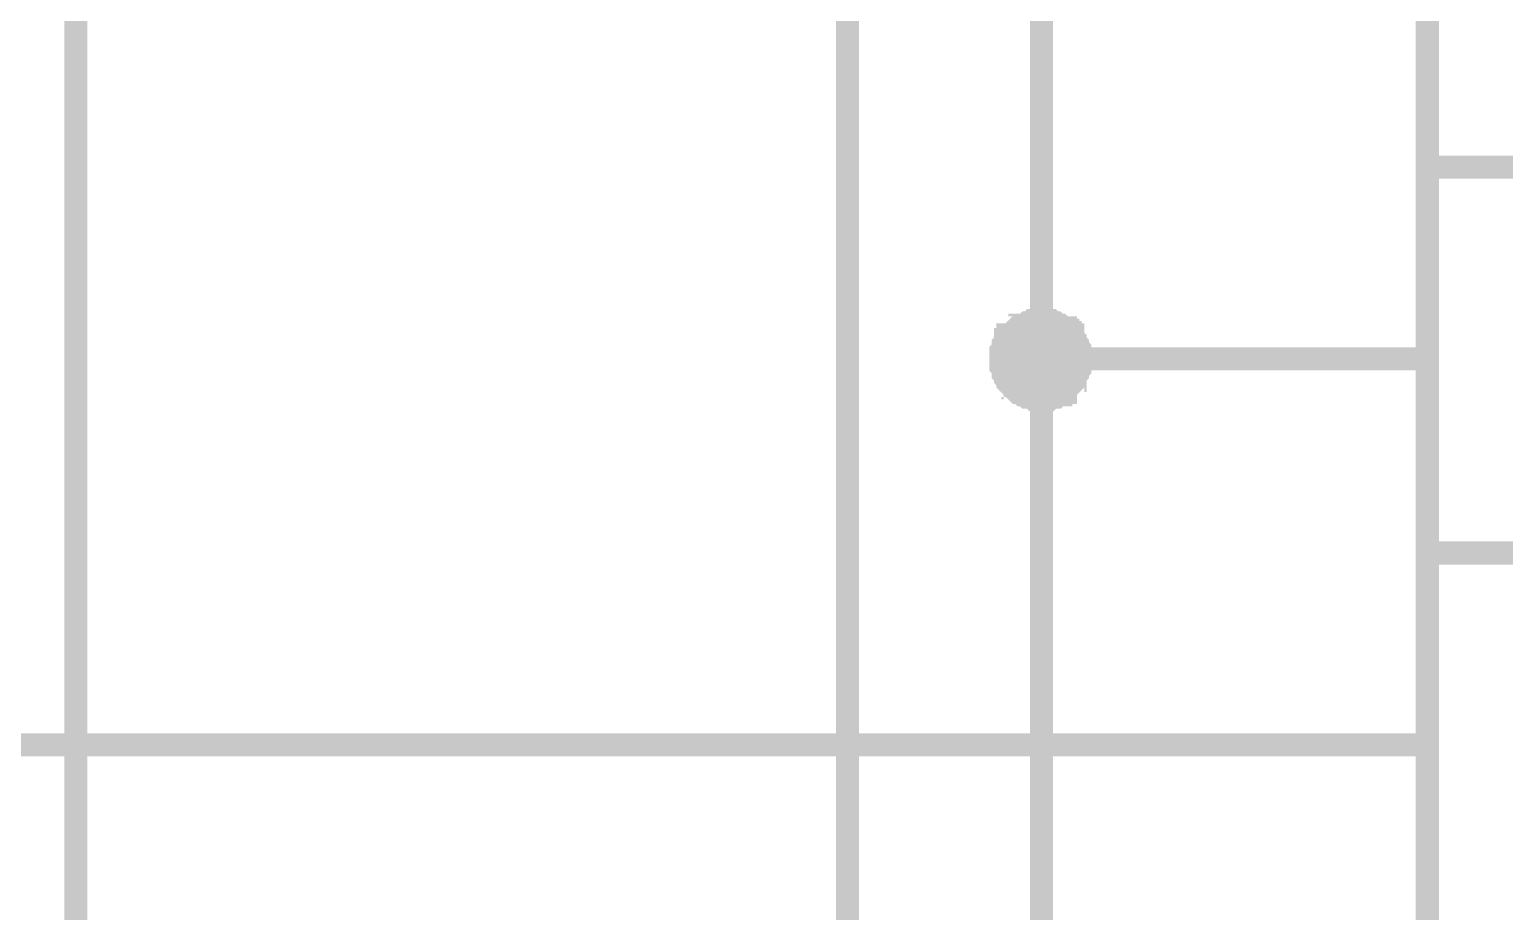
# Model space of a CAD drawing. Header units: millimetres. Extents: x 101 to 942, y 57 to 651.
# Drawn here: x 789.37 to 808.49, y 281.63 to 293.07 of the extents above; entities that cross this region are included whole.
import ezdxf

# ---------------------------------------------------------------- set-up
doc = ezdxf.new("R2010")
doc.units = ezdxf.units.MM
doc.header["$LTSCALE"] = 0.5
doc.layers.add('Sheet', color=255, linetype='Continuous')

msp = doc.modelspace()

# ---------------------------------------------------------------- linework, layer by layer
at = {"layer": 'Sheet', "color": 7, "const_width": 0.3}
msp.add_lwpolyline([(807.491, 386.283), (827.46, 386.283), (827.46, 261.27), (807.491, 261.27), (807.491, 386.283)], close=True, dxfattribs=at)
at = {"layer": 'Sheet', "color": 7}
for points, const_width in [([(760.006, 308.771), (789.975, 308.771), (789.975, 268.788), (804.975, 268.788)], 0.3), ([(760.006, 303.769), (784.975, 303.769), (784.975, 283.793), (804.975, 283.793)], 0.3), ([(802.491, 303.769), (802.491, 288.795), (804.975, 288.795)], 0.3), ([(804.975, 293.797), (799.975, 293.797), (799.975, 278.791)], 0.3), ([(807.491, 291.28), (827.46, 291.28)], 0.3), ([(801.963, 288.795), (801.963, 288.826), (801.963, 288.857), (801.963, 288.857), (801.963, 288.888), (801.994, 288.919), (801.994, 288.95), (801.994, 288.981), (801.994, 288.981), (802.025, 289.012), (802.025, 289.044), (802.056, 289.044), (802.056, 289.075), (802.056, 289.106), (802.087, 289.106), (802.118, 289.137), (802.118, 289.137), (802.149, 289.168), (802.149, 289.168), (802.18, 289.199), (802.211, 289.199), (802.211, 289.23), (802.242, 289.23), (802.273, 289.23), (802.304, 289.261), (802.304, 289.261), (802.335, 289.261), (802.366, 289.292), (802.397, 289.292), (802.429, 289.292), (802.429, 289.292), (802.46, 289.292), (802.491, 289.292)], 0.3), ([(801.963, 288.795), (801.963, 288.826), (801.963, 288.857), (801.963, 288.857), (801.963, 288.888), (801.994, 288.919), (801.994, 288.95), (801.994, 288.981), (801.994, 288.981), (802.025, 289.012), (802.025, 289.044), (802.056, 289.044), (802.056, 289.075), (802.056, 289.106), (802.087, 289.106), (802.118, 289.137), (802.118, 289.137), (802.149, 289.168), (802.149, 289.168), (802.18, 289.199), (802.211, 289.199), (802.211, 289.23), (802.242, 289.23), (802.273, 289.23), (802.304, 289.261), (802.304, 289.261), (802.335, 289.261), (802.366, 289.292), (802.397, 289.292), (802.429, 289.292), (802.429, 289.292), (802.46, 289.292), (802.491, 289.292)], 0.3), ([(801.963, 288.795), (801.963, 288.826), (801.963, 288.857), (801.963, 288.857), (801.963, 288.888), (801.994, 288.919), (801.994, 288.95), (801.994, 288.981), (801.994, 288.981), (802.025, 289.012), (802.025, 289.044), (802.056, 289.044), (802.056, 289.075), (802.056, 289.106), (802.087, 289.106), (802.118, 289.137), (802.118, 289.137), (802.149, 289.168), (802.149, 289.168), (802.18, 289.199), (802.211, 289.199), (802.211, 289.23), (802.242, 289.23), (802.273, 289.23), (802.304, 289.261), (802.304, 289.261), (802.335, 289.261), (802.366, 289.292), (802.397, 289.292), (802.429, 289.292), (802.429, 289.292), (802.46, 289.292), (802.491, 289.292)], 0.3), ([(801.963, 288.795), (801.963, 288.826), (801.963, 288.857), (801.963, 288.857), (801.963, 288.888), (801.994, 288.919), (801.994, 288.95), (801.994, 288.981), (801.994, 288.981), (802.025, 289.012), (802.025, 289.044), (802.056, 289.044), (802.056, 289.075), (802.056, 289.106), (802.087, 289.106), (802.118, 289.137), (802.118, 289.137), (802.149, 289.168), (802.149, 289.168), (802.18, 289.199), (802.211, 289.199), (802.211, 289.23), (802.242, 289.23), (802.273, 289.23), (802.304, 289.261), (802.304, 289.261), (802.335, 289.261), (802.366, 289.292), (802.397, 289.292), (802.429, 289.292), (802.429, 289.292), (802.46, 289.292), (802.491, 289.292)], 0.3), ([(801.963, 288.795), (801.963, 288.826), (801.963, 288.857), (801.963, 288.857), (801.963, 288.888), (801.994, 288.919), (801.994, 288.95), (801.994, 288.981), (801.994, 288.981), (802.025, 289.012), (802.025, 289.044), (802.056, 289.044), (802.056, 289.075), (802.056, 289.106), (802.087, 289.106), (802.118, 289.137), (802.118, 289.137), (802.149, 289.168), (802.149, 289.168), (802.18, 289.199), (802.211, 289.199), (802.211, 289.23), (802.242, 289.23), (802.273, 289.23), (802.304, 289.261), (802.304, 289.261), (802.335, 289.261), (802.366, 289.292), (802.397, 289.292), (802.429, 289.292), (802.429, 289.292), (802.46, 289.292), (802.491, 289.292)], 0.0991), ([(801.963, 288.795), (801.963, 288.826), (801.963, 288.857), (801.963, 288.857), (801.963, 288.888), (801.994, 288.919), (801.994, 288.95), (801.994, 288.981), (801.994, 288.981), (802.025, 289.012), (802.025, 289.044), (802.056, 289.044), (802.056, 289.075), (802.056, 289.106), (802.087, 289.106), (802.118, 289.137), (802.118, 289.137), (802.149, 289.168), (802.149, 289.168), (802.18, 289.199), (802.211, 289.199), (802.211, 289.23), (802.242, 289.23), (802.273, 289.23), (802.304, 289.261), (802.304, 289.261), (802.335, 289.261), (802.366, 289.292), (802.397, 289.292), (802.429, 289.292), (802.429, 289.292), (802.46, 289.292), (802.491, 289.292)], 0.0991), ([(801.963, 288.795), (801.963, 288.826), (801.963, 288.857), (801.963, 288.857), (801.963, 288.888), (801.994, 288.919), (801.994, 288.95), (801.994, 288.981), (801.994, 288.981), (802.025, 289.012), (802.025, 289.044), (802.056, 289.044), (802.056, 289.075), (802.056, 289.106), (802.087, 289.106), (802.118, 289.137), (802.118, 289.137), (802.149, 289.168), (802.149, 289.168), (802.18, 289.199), (802.211, 289.199), (802.211, 289.23), (802.242, 289.23), (802.273, 289.23), (802.304, 289.261), (802.304, 289.261), (802.335, 289.261), (802.366, 289.292), (802.397, 289.292), (802.429, 289.292), (802.429, 289.292), (802.46, 289.292), (802.491, 289.292)], 0.0991), ([(801.963, 288.795), (801.963, 288.826), (801.963, 288.857), (801.963, 288.857), (801.963, 288.888), (801.994, 288.919), (801.994, 288.95), (801.994, 288.981), (801.994, 288.981), (802.025, 289.012), (802.025, 289.044), (802.056, 289.044), (802.056, 289.075), (802.056, 289.106), (802.087, 289.106), (802.118, 289.137), (802.118, 289.137), (802.149, 289.168), (802.149, 289.168), (802.18, 289.199), (802.211, 289.199), (802.211, 289.23), (802.242, 289.23), (802.273, 289.23), (802.304, 289.261), (802.304, 289.261), (802.335, 289.261), (802.366, 289.292), (802.397, 289.292), (802.429, 289.292), (802.429, 289.292), (802.46, 289.292), (802.491, 289.292)], 0.0991), ([(802.491, 289.292), (802.491, 289.292)], 0.3), ([(802.491, 289.292), (802.522, 289.292), (802.553, 289.292), (802.553, 289.292), (802.584, 289.292), (802.615, 289.292), (802.646, 289.261), (802.677, 289.261), (802.677, 289.261), (802.708, 289.23), (802.739, 289.23), (802.739, 289.23), (802.77, 289.199), (802.801, 289.199), (802.801, 289.168), (802.832, 289.168), (802.832, 289.137), (802.863, 289.137), (802.863, 289.106), (802.894, 289.106), (802.894, 289.075), (802.925, 289.044), (802.925, 289.044), (802.925, 289.012), (802.956, 288.981), (802.956, 288.981), (802.956, 288.95), (802.988, 288.919), (802.988, 288.888), (802.988, 288.857), (802.988, 288.857), (802.988, 288.826), (802.988, 288.795)], 0.3), ([(802.491, 289.292), (802.491, 289.292)], 0.3), ([(802.491, 289.292), (802.522, 289.292), (802.553, 289.292), (802.553, 289.292), (802.584, 289.292), (802.615, 289.292), (802.646, 289.261), (802.677, 289.261), (802.677, 289.261), (802.708, 289.23), (802.739, 289.23), (802.739, 289.23), (802.77, 289.199), (802.801, 289.199), (802.801, 289.168), (802.832, 289.168), (802.832, 289.137), (802.863, 289.137), (802.863, 289.106), (802.894, 289.106), (802.894, 289.075), (802.925, 289.044), (802.925, 289.044), (802.925, 289.012), (802.956, 288.981), (802.956, 288.981), (802.956, 288.95), (802.988, 288.919), (802.988, 288.888), (802.988, 288.857), (802.988, 288.857), (802.988, 288.826), (802.988, 288.795)], 0.3), ([(802.491, 289.292), (802.491, 289.292)], 0.3), ([(802.491, 289.292), (802.522, 289.292), (802.553, 289.292), (802.553, 289.292), (802.584, 289.292), (802.615, 289.292), (802.646, 289.261), (802.677, 289.261), (802.677, 289.261), (802.708, 289.23), (802.739, 289.23), (802.739, 289.23), (802.77, 289.199), (802.801, 289.199), (802.801, 289.168), (802.832, 289.168), (802.832, 289.137), (802.863, 289.137), (802.863, 289.106), (802.894, 289.106), (802.894, 289.075), (802.925, 289.044), (802.925, 289.044), (802.925, 289.012), (802.956, 288.981), (802.956, 288.981), (802.956, 288.95), (802.988, 288.919), (802.988, 288.888), (802.988, 288.857), (802.988, 288.857), (802.988, 288.826), (802.988, 288.795)], 0.3), ([(802.491, 289.292), (802.491, 289.292)], 0.3), ([(802.491, 289.292), (802.522, 289.292), (802.553, 289.292), (802.553, 289.292), (802.584, 289.292), (802.615, 289.292), (802.646, 289.261), (802.677, 289.261), (802.677, 289.261), (802.708, 289.23), (802.739, 289.23), (802.739, 289.23), (802.77, 289.199), (802.801, 289.199), (802.801, 289.168), (802.832, 289.168), (802.832, 289.137), (802.863, 289.137), (802.863, 289.106), (802.894, 289.106), (802.894, 289.075), (802.925, 289.044), (802.925, 289.044), (802.925, 289.012), (802.956, 288.981), (802.956, 288.981), (802.956, 288.95), (802.988, 288.919), (802.988, 288.888), (802.988, 288.857), (802.988, 288.857), (802.988, 288.826), (802.988, 288.795)], 0.3), ([(802.491, 289.292), (802.491, 289.292)], 0.0991), ([(802.491, 289.292), (802.522, 289.292), (802.553, 289.292), (802.553, 289.292), (802.584, 289.292), (802.615, 289.292), (802.646, 289.261), (802.677, 289.261), (802.677, 289.261), (802.708, 289.23), (802.739, 289.23), (802.739, 289.23), (802.77, 289.199), (802.801, 289.199), (802.801, 289.168), (802.832, 289.168), (802.832, 289.137), (802.863, 289.137), (802.863, 289.106), (802.894, 289.106), (802.894, 289.075), (802.925, 289.044), (802.925, 289.044), (802.925, 289.012), (802.956, 288.981), (802.956, 288.981), (802.956, 288.95), (802.988, 288.919), (802.988, 288.888), (802.988, 288.857), (802.988, 288.857), (802.988, 288.826), (802.988, 288.795)], 0.0991), ([(802.491, 289.292), (802.491, 289.292)], 0.0991), ([(802.491, 289.292), (802.522, 289.292), (802.553, 289.292), (802.553, 289.292), (802.584, 289.292), (802.615, 289.292), (802.646, 289.261), (802.677, 289.261), (802.677, 289.261), (802.708, 289.23), (802.739, 289.23), (802.739, 289.23), (802.77, 289.199), (802.801, 289.199), (802.801, 289.168), (802.832, 289.168), (802.832, 289.137), (802.863, 289.137), (802.863, 289.106), (802.894, 289.106), (802.894, 289.075), (802.925, 289.044), (802.925, 289.044), (802.925, 289.012), (802.956, 288.981), (802.956, 288.981), (802.956, 288.95), (802.988, 288.919), (802.988, 288.888), (802.988, 288.857), (802.988, 288.857), (802.988, 288.826), (802.988, 288.795)], 0.0991), ([(802.491, 289.292), (802.491, 289.292)], 0.0991), ([(802.491, 289.292), (802.522, 289.292), (802.553, 289.292), (802.553, 289.292), (802.584, 289.292), (802.615, 289.292), (802.646, 289.261), (802.677, 289.261), (802.677, 289.261), (802.708, 289.23), (802.739, 289.23), (802.739, 289.23), (802.77, 289.199), (802.801, 289.199), (802.801, 289.168), (802.832, 289.168), (802.832, 289.137), (802.863, 289.137), (802.863, 289.106), (802.894, 289.106), (802.894, 289.075), (802.925, 289.044), (802.925, 289.044), (802.925, 289.012), (802.956, 288.981), (802.956, 288.981), (802.956, 288.95), (802.988, 288.919), (802.988, 288.888), (802.988, 288.857), (802.988, 288.857), (802.988, 288.826), (802.988, 288.795)], 0.0991), ([(802.491, 289.292), (802.491, 289.292)], 0.0991), ([(802.491, 289.292), (802.522, 289.292), (802.553, 289.292), (802.553, 289.292), (802.584, 289.292), (802.615, 289.292), (802.646, 289.261), (802.677, 289.261), (802.677, 289.261), (802.708, 289.23), (802.739, 289.23), (802.739, 289.23), (802.77, 289.199), (802.801, 289.199), (802.801, 289.168), (802.832, 289.168), (802.832, 289.137), (802.863, 289.137), (802.863, 289.106), (802.894, 289.106), (802.894, 289.075), (802.925, 289.044), (802.925, 289.044), (802.925, 289.012), (802.956, 288.981), (802.956, 288.981), (802.956, 288.95), (802.988, 288.919), (802.988, 288.888), (802.988, 288.857), (802.988, 288.857), (802.988, 288.826), (802.988, 288.795)], 0.0991), ([(802.491, 288.267), (802.46, 288.267), (802.429, 288.267), (802.429, 288.267), (802.397, 288.267), (802.366, 288.298), (802.335, 288.298), (802.304, 288.298), (802.304, 288.298), (802.273, 288.329), (802.242, 288.329), (802.211, 288.36), (802.211, 288.36), (802.18, 288.36), (802.149, 288.391), (802.149, 288.422), (802.118, 288.422), (802.118, 288.453), (802.087, 288.453), (802.056, 288.484), (802.056, 288.515), (802.056, 288.515), (802.025, 288.546), (802.025, 288.578), (801.994, 288.609), (801.994, 288.609), (801.994, 288.64), (801.994, 288.671), (801.963, 288.702), (801.963, 288.733), (801.963, 288.733), (801.963, 288.764), (801.963, 288.795)], 0.3), ([(801.963, 288.795), (801.963, 288.795)], 0.3), ([(802.491, 288.267), (802.46, 288.267), (802.429, 288.267), (802.429, 288.267), (802.397, 288.267), (802.366, 288.298), (802.335, 288.298), (802.304, 288.298), (802.304, 288.298), (802.273, 288.329), (802.242, 288.329), (802.211, 288.36), (802.211, 288.36), (802.18, 288.36), (802.149, 288.391), (802.149, 288.422), (802.118, 288.422), (802.118, 288.453), (802.087, 288.453), (802.056, 288.484), (802.056, 288.515), (802.056, 288.515), (802.025, 288.546), (802.025, 288.578), (801.994, 288.609), (801.994, 288.609), (801.994, 288.64), (801.994, 288.671), (801.963, 288.702), (801.963, 288.733), (801.963, 288.733), (801.963, 288.764), (801.963, 288.795)], 0.3), ([(801.963, 288.795), (801.963, 288.795)], 0.3), ([(802.491, 288.267), (802.46, 288.267), (802.429, 288.267), (802.429, 288.267), (802.397, 288.267), (802.366, 288.298), (802.335, 288.298), (802.304, 288.298), (802.304, 288.298), (802.273, 288.329), (802.242, 288.329), (802.211, 288.36), (802.211, 288.36), (802.18, 288.36), (802.149, 288.391), (802.149, 288.422), (802.118, 288.422), (802.118, 288.453), (802.087, 288.453), (802.056, 288.484), (802.056, 288.515), (802.056, 288.515), (802.025, 288.546), (802.025, 288.578), (801.994, 288.609), (801.994, 288.609), (801.994, 288.64), (801.994, 288.671), (801.963, 288.702), (801.963, 288.733), (801.963, 288.733), (801.963, 288.764), (801.963, 288.795)], 0.3), ([(801.963, 288.795), (801.963, 288.795)], 0.3), ([(802.491, 288.267), (802.46, 288.267), (802.429, 288.267), (802.429, 288.267), (802.397, 288.267), (802.366, 288.298), (802.335, 288.298), (802.304, 288.298), (802.304, 288.298), (802.273, 288.329), (802.242, 288.329), (802.211, 288.36), (802.211, 288.36), (802.18, 288.36), (802.149, 288.391), (802.149, 288.422), (802.118, 288.422), (802.118, 288.453), (802.087, 288.453), (802.056, 288.484), (802.056, 288.515), (802.056, 288.515), (802.025, 288.546), (802.025, 288.578), (801.994, 288.609), (801.994, 288.609), (801.994, 288.64), (801.994, 288.671), (801.963, 288.702), (801.963, 288.733), (801.963, 288.733), (801.963, 288.764), (801.963, 288.795)], 0.3), ([(801.963, 288.795), (801.963, 288.795)], 0.3), ([(802.988, 288.795), (802.988, 288.764), (802.988, 288.733), (802.988, 288.733), (802.988, 288.702), (802.988, 288.671), (802.956, 288.64), (802.956, 288.609), (802.956, 288.609), (802.925, 288.578), (802.925, 288.546), (802.925, 288.515), (802.894, 288.515), (802.894, 288.484), (802.863, 288.453), (802.863, 288.453), (802.832, 288.422), (802.832, 288.422), (802.801, 288.391), (802.801, 288.36), (802.77, 288.36), (802.739, 288.36), (802.739, 288.329), (802.708, 288.329), (802.677, 288.298), (802.677, 288.298), (802.646, 288.298), (802.615, 288.298), (802.584, 288.267), (802.553, 288.267), (802.553, 288.267), (802.522, 288.267), (802.491, 288.267)], 0.3), ([(804.975, 273.79), (802.491, 273.79), (802.491, 288.795)], 0.3), ([(802.988, 288.795), (802.988, 288.764), (802.988, 288.733), (802.988, 288.733), (802.988, 288.702), (802.988, 288.671), (802.956, 288.64), (802.956, 288.609), (802.956, 288.609), (802.925, 288.578), (802.925, 288.546), (802.925, 288.515), (802.894, 288.515), (802.894, 288.484), (802.863, 288.453), (802.863, 288.453), (802.832, 288.422), (802.832, 288.422), (802.801, 288.391), (802.801, 288.36), (802.77, 288.36), (802.739, 288.36), (802.739, 288.329), (802.708, 288.329), (802.677, 288.298), (802.677, 288.298), (802.646, 288.298), (802.615, 288.298), (802.584, 288.267), (802.553, 288.267), (802.553, 288.267), (802.522, 288.267), (802.491, 288.267)], 0.3), ([(802.988, 288.795), (802.988, 288.764), (802.988, 288.733), (802.988, 288.733), (802.988, 288.702), (802.988, 288.671), (802.956, 288.64), (802.956, 288.609), (802.956, 288.609), (802.925, 288.578), (802.925, 288.546), (802.925, 288.515), (802.894, 288.515), (802.894, 288.484), (802.863, 288.453), (802.863, 288.453), (802.832, 288.422), (802.832, 288.422), (802.801, 288.391), (802.801, 288.36), (802.77, 288.36), (802.739, 288.36), (802.739, 288.329), (802.708, 288.329), (802.677, 288.298), (802.677, 288.298), (802.646, 288.298), (802.615, 288.298), (802.584, 288.267), (802.553, 288.267), (802.553, 288.267), (802.522, 288.267), (802.491, 288.267)], 0.3), ([(802.988, 288.795), (802.988, 288.764), (802.988, 288.733), (802.988, 288.733), (802.988, 288.702), (802.988, 288.671), (802.956, 288.64), (802.956, 288.609), (802.956, 288.609), (802.925, 288.578), (802.925, 288.546), (802.925, 288.515), (802.894, 288.515), (802.894, 288.484), (802.863, 288.453), (802.863, 288.453), (802.832, 288.422), (802.832, 288.422), (802.801, 288.391), (802.801, 288.36), (802.77, 288.36), (802.739, 288.36), (802.739, 288.329), (802.708, 288.329), (802.677, 288.298), (802.677, 288.298), (802.646, 288.298), (802.615, 288.298), (802.584, 288.267), (802.553, 288.267), (802.553, 288.267), (802.522, 288.267), (802.491, 288.267)], 0.3), ([(802.988, 288.795), (802.988, 288.795), (802.988, 288.795), (802.988, 288.795), (802.988, 288.795), (802.988, 288.795), (802.988, 288.795), (802.988, 288.795), (802.988, 288.795), (802.988, 288.795), (802.988, 288.795), (802.988, 288.795), (802.988, 288.795), (802.988, 288.795), (802.988, 288.795), (802.988, 288.795), (802.988, 288.795), (802.988, 288.795), (802.988, 288.795), (802.988, 288.795), (802.988, 288.795), (802.988, 288.795), (802.988, 288.795), (802.988, 288.795), (802.988, 288.795), (802.988, 288.795), (802.988, 288.795), (802.988, 288.795), (802.988, 288.795), (802.988, 288.795), (802.988, 288.795), (802.988, 288.795), (802.988, 288.795)], 0.3), ([(802.988, 288.795), (802.988, 288.795)], 0.3), ([(802.988, 288.795), (802.988, 288.795), (802.988, 288.795), (802.988, 288.795), (802.988, 288.795), (802.988, 288.795), (802.988, 288.795), (802.988, 288.795), (802.988, 288.795), (802.988, 288.795), (802.988, 288.795), (802.988, 288.795), (802.988, 288.795), (802.988, 288.795), (802.988, 288.795), (802.988, 288.795), (802.988, 288.795), (802.988, 288.795), (802.988, 288.795), (802.988, 288.795), (802.988, 288.795), (802.988, 288.795), (802.988, 288.795), (802.988, 288.795), (802.988, 288.795), (802.988, 288.795), (802.988, 288.795), (802.988, 288.795), (802.988, 288.795), (802.988, 288.795), (802.988, 288.795), (802.988, 288.795), (802.988, 288.795)], 0.3), ([(802.988, 288.795), (802.988, 288.795)], 0.3), ([(802.988, 288.795), (802.988, 288.795), (802.988, 288.795), (802.988, 288.795), (802.988, 288.795), (802.988, 288.795), (802.988, 288.795), (802.988, 288.795), (802.988, 288.795), (802.988, 288.795), (802.988, 288.795), (802.988, 288.795), (802.988, 288.795), (802.988, 288.795), (802.988, 288.795), (802.988, 288.795), (802.988, 288.795), (802.988, 288.795), (802.988, 288.795), (802.988, 288.795), (802.988, 288.795), (802.988, 288.795), (802.988, 288.795), (802.988, 288.795), (802.988, 288.795), (802.988, 288.795), (802.988, 288.795), (802.988, 288.795), (802.988, 288.795), (802.988, 288.795), (802.988, 288.795), (802.988, 288.795), (802.988, 288.795)], 0.3), ([(802.988, 288.795), (802.988, 288.795)], 0.3), ([(802.988, 288.795), (802.988, 288.795), (802.988, 288.795), (802.988, 288.795), (802.988, 288.795), (802.988, 288.795), (802.988, 288.795), (802.988, 288.795), (802.988, 288.795), (802.988, 288.795), (802.988, 288.795), (802.988, 288.795), (802.988, 288.795), (802.988, 288.795), (802.988, 288.795), (802.988, 288.795), (802.988, 288.795), (802.988, 288.795), (802.988, 288.795), (802.988, 288.795), (802.988, 288.795), (802.988, 288.795), (802.988, 288.795), (802.988, 288.795), (802.988, 288.795), (802.988, 288.795), (802.988, 288.795), (802.988, 288.795), (802.988, 288.795), (802.988, 288.795), (802.988, 288.795), (802.988, 288.795), (802.988, 288.795)], 0.3), ([(802.988, 288.795), (802.988, 288.795)], 0.3), ([(807.491, 288.795), (804.975, 288.795)], 0.3), ([(802.491, 288.267), (802.46, 288.267), (802.429, 288.267), (802.429, 288.267), (802.397, 288.267), (802.366, 288.298), (802.335, 288.298), (802.304, 288.298), (802.304, 288.298), (802.273, 288.329), (802.242, 288.329), (802.211, 288.36), (802.211, 288.36), (802.18, 288.36), (802.149, 288.391), (802.149, 288.422), (802.118, 288.422), (802.118, 288.453), (802.087, 288.453), (802.056, 288.484), (802.056, 288.515), (802.056, 288.515), (802.025, 288.546), (802.025, 288.578), (801.994, 288.609), (801.994, 288.609), (801.994, 288.64), (801.994, 288.671), (801.963, 288.702), (801.963, 288.733), (801.963, 288.733), (801.963, 288.764), (801.963, 288.795)], 0.0991), ([(801.963, 288.795), (801.963, 288.795)], 0.0991), ([(802.491, 288.267), (802.46, 288.267), (802.429, 288.267), (802.429, 288.267), (802.397, 288.267), (802.366, 288.298), (802.335, 288.298), (802.304, 288.298), (802.304, 288.298), (802.273, 288.329), (802.242, 288.329), (802.211, 288.36), (802.211, 288.36), (802.18, 288.36), (802.149, 288.391), (802.149, 288.422), (802.118, 288.422), (802.118, 288.453), (802.087, 288.453), (802.056, 288.484), (802.056, 288.515), (802.056, 288.515), (802.025, 288.546), (802.025, 288.578), (801.994, 288.609), (801.994, 288.609), (801.994, 288.64), (801.994, 288.671), (801.963, 288.702), (801.963, 288.733), (801.963, 288.733), (801.963, 288.764), (801.963, 288.795)], 0.0991), ([(801.963, 288.795), (801.963, 288.795)], 0.0991), ([(802.491, 288.267), (802.46, 288.267), (802.429, 288.267), (802.429, 288.267), (802.397, 288.267), (802.366, 288.298), (802.335, 288.298), (802.304, 288.298), (802.304, 288.298), (802.273, 288.329), (802.242, 288.329), (802.211, 288.36), (802.211, 288.36), (802.18, 288.36), (802.149, 288.391), (802.149, 288.422), (802.118, 288.422), (802.118, 288.453), (802.087, 288.453), (802.056, 288.484), (802.056, 288.515), (802.056, 288.515), (802.025, 288.546), (802.025, 288.578), (801.994, 288.609), (801.994, 288.609), (801.994, 288.64), (801.994, 288.671), (801.963, 288.702), (801.963, 288.733), (801.963, 288.733), (801.963, 288.764), (801.963, 288.795)], 0.0991), ([(801.963, 288.795), (801.963, 288.795)], 0.0991), ([(802.491, 288.267), (802.46, 288.267), (802.429, 288.267), (802.429, 288.267), (802.397, 288.267), (802.366, 288.298), (802.335, 288.298), (802.304, 288.298), (802.304, 288.298), (802.273, 288.329), (802.242, 288.329), (802.211, 288.36), (802.211, 288.36), (802.18, 288.36), (802.149, 288.391), (802.149, 288.422), (802.118, 288.422), (802.118, 288.453), (802.087, 288.453), (802.056, 288.484), (802.056, 288.515), (802.056, 288.515), (802.025, 288.546), (802.025, 288.578), (801.994, 288.609), (801.994, 288.609), (801.994, 288.64), (801.994, 288.671), (801.963, 288.702), (801.963, 288.733), (801.963, 288.733), (801.963, 288.764), (801.963, 288.795)], 0.0991), ([(801.963, 288.795), (801.963, 288.795)], 0.0991), ([(802.988, 288.795), (802.988, 288.764), (802.988, 288.733), (802.988, 288.733), (802.988, 288.702), (802.988, 288.671), (802.956, 288.64), (802.956, 288.609), (802.956, 288.609), (802.925, 288.578), (802.925, 288.546), (802.925, 288.515), (802.894, 288.515), (802.894, 288.484), (802.863, 288.453), (802.863, 288.453), (802.832, 288.422), (802.832, 288.422), (802.801, 288.391), (802.801, 288.36), (802.77, 288.36), (802.739, 288.36), (802.739, 288.329), (802.708, 288.329), (802.677, 288.298), (802.677, 288.298), (802.646, 288.298), (802.615, 288.298), (802.584, 288.267), (802.553, 288.267), (802.553, 288.267), (802.522, 288.267), (802.491, 288.267)], 0.0991), ([(802.988, 288.795), (802.988, 288.764), (802.988, 288.733), (802.988, 288.733), (802.988, 288.702), (802.988, 288.671), (802.956, 288.64), (802.956, 288.609), (802.956, 288.609), (802.925, 288.578), (802.925, 288.546), (802.925, 288.515), (802.894, 288.515), (802.894, 288.484), (802.863, 288.453), (802.863, 288.453), (802.832, 288.422), (802.832, 288.422), (802.801, 288.391), (802.801, 288.36), (802.77, 288.36), (802.739, 288.36), (802.739, 288.329), (802.708, 288.329), (802.677, 288.298), (802.677, 288.298), (802.646, 288.298), (802.615, 288.298), (802.584, 288.267), (802.553, 288.267), (802.553, 288.267), (802.522, 288.267), (802.491, 288.267)], 0.0991), ([(802.988, 288.795), (802.988, 288.764), (802.988, 288.733), (802.988, 288.733), (802.988, 288.702), (802.988, 288.671), (802.956, 288.64), (802.956, 288.609), (802.956, 288.609), (802.925, 288.578), (802.925, 288.546), (802.925, 288.515), (802.894, 288.515), (802.894, 288.484), (802.863, 288.453), (802.863, 288.453), (802.832, 288.422), (802.832, 288.422), (802.801, 288.391), (802.801, 288.36), (802.77, 288.36), (802.739, 288.36), (802.739, 288.329), (802.708, 288.329), (802.677, 288.298), (802.677, 288.298), (802.646, 288.298), (802.615, 288.298), (802.584, 288.267), (802.553, 288.267), (802.553, 288.267), (802.522, 288.267), (802.491, 288.267)], 0.0991), ([(802.988, 288.795), (802.988, 288.764), (802.988, 288.733), (802.988, 288.733), (802.988, 288.702), (802.988, 288.671), (802.956, 288.64), (802.956, 288.609), (802.956, 288.609), (802.925, 288.578), (802.925, 288.546), (802.925, 288.515), (802.894, 288.515), (802.894, 288.484), (802.863, 288.453), (802.863, 288.453), (802.832, 288.422), (802.832, 288.422), (802.801, 288.391), (802.801, 288.36), (802.77, 288.36), (802.739, 288.36), (802.739, 288.329), (802.708, 288.329), (802.677, 288.298), (802.677, 288.298), (802.646, 288.298), (802.615, 288.298), (802.584, 288.267), (802.553, 288.267), (802.553, 288.267), (802.522, 288.267), (802.491, 288.267)], 0.0991), ([(802.988, 288.795), (802.988, 288.795), (802.988, 288.795), (802.988, 288.795), (802.988, 288.795), (802.988, 288.795), (802.988, 288.795), (802.988, 288.795), (802.988, 288.795), (802.988, 288.795), (802.988, 288.795), (802.988, 288.795), (802.988, 288.795), (802.988, 288.795), (802.988, 288.795), (802.988, 288.795), (802.988, 288.795), (802.988, 288.795), (802.988, 288.795), (802.988, 288.795), (802.988, 288.795), (802.988, 288.795), (802.988, 288.795), (802.988, 288.795), (802.988, 288.795), (802.988, 288.795), (802.988, 288.795), (802.988, 288.795), (802.988, 288.795), (802.988, 288.795), (802.988, 288.795), (802.988, 288.795), (802.988, 288.795)], 0.0991), ([(802.988, 288.795), (802.988, 288.795)], 0.0991), ([(802.988, 288.795), (802.988, 288.795), (802.988, 288.795), (802.988, 288.795), (802.988, 288.795), (802.988, 288.795), (802.988, 288.795), (802.988, 288.795), (802.988, 288.795), (802.988, 288.795), (802.988, 288.795), (802.988, 288.795), (802.988, 288.795), (802.988, 288.795), (802.988, 288.795), (802.988, 288.795), (802.988, 288.795), (802.988, 288.795), (802.988, 288.795), (802.988, 288.795), (802.988, 288.795), (802.988, 288.795), (802.988, 288.795), (802.988, 288.795), (802.988, 288.795), (802.988, 288.795), (802.988, 288.795), (802.988, 288.795), (802.988, 288.795), (802.988, 288.795), (802.988, 288.795), (802.988, 288.795), (802.988, 288.795)], 0.0991), ([(802.988, 288.795), (802.988, 288.795)], 0.0991), ([(802.988, 288.795), (802.988, 288.795), (802.988, 288.795), (802.988, 288.795), (802.988, 288.795), (802.988, 288.795), (802.988, 288.795), (802.988, 288.795), (802.988, 288.795), (802.988, 288.795), (802.988, 288.795), (802.988, 288.795), (802.988, 288.795), (802.988, 288.795), (802.988, 288.795), (802.988, 288.795), (802.988, 288.795), (802.988, 288.795), (802.988, 288.795), (802.988, 288.795), (802.988, 288.795), (802.988, 288.795), (802.988, 288.795), (802.988, 288.795), (802.988, 288.795), (802.988, 288.795), (802.988, 288.795), (802.988, 288.795), (802.988, 288.795), (802.988, 288.795), (802.988, 288.795), (802.988, 288.795), (802.988, 288.795)], 0.0991), ([(802.988, 288.795), (802.988, 288.795)], 0.0991), ([(802.988, 288.795), (802.988, 288.795), (802.988, 288.795), (802.988, 288.795), (802.988, 288.795), (802.988, 288.795), (802.988, 288.795), (802.988, 288.795), (802.988, 288.795), (802.988, 288.795), (802.988, 288.795), (802.988, 288.795), (802.988, 288.795), (802.988, 288.795), (802.988, 288.795), (802.988, 288.795), (802.988, 288.795), (802.988, 288.795), (802.988, 288.795), (802.988, 288.795), (802.988, 288.795), (802.988, 288.795), (802.988, 288.795), (802.988, 288.795), (802.988, 288.795), (802.988, 288.795), (802.988, 288.795), (802.988, 288.795), (802.988, 288.795), (802.988, 288.795), (802.988, 288.795), (802.988, 288.795), (802.988, 288.795)], 0.0991), ([(802.988, 288.795), (802.988, 288.795)], 0.0991), ([(807.491, 286.279), (827.46, 286.279)], 0.3), ([(807.491, 283.793), (804.975, 283.793)], 0.3)]:
    msp.add_lwpolyline(points, dxfattribs=dict(at, const_width=const_width))
at = {"layer": 'Sheet', "color": 7, "const_width": 0.508}
msp.add_lwpolyline([(802.309, 288.797, 1), (802.817, 288.797, 1)], format="xyb", close=True, dxfattribs=at)

doc.saveas('drawing.dxf')
